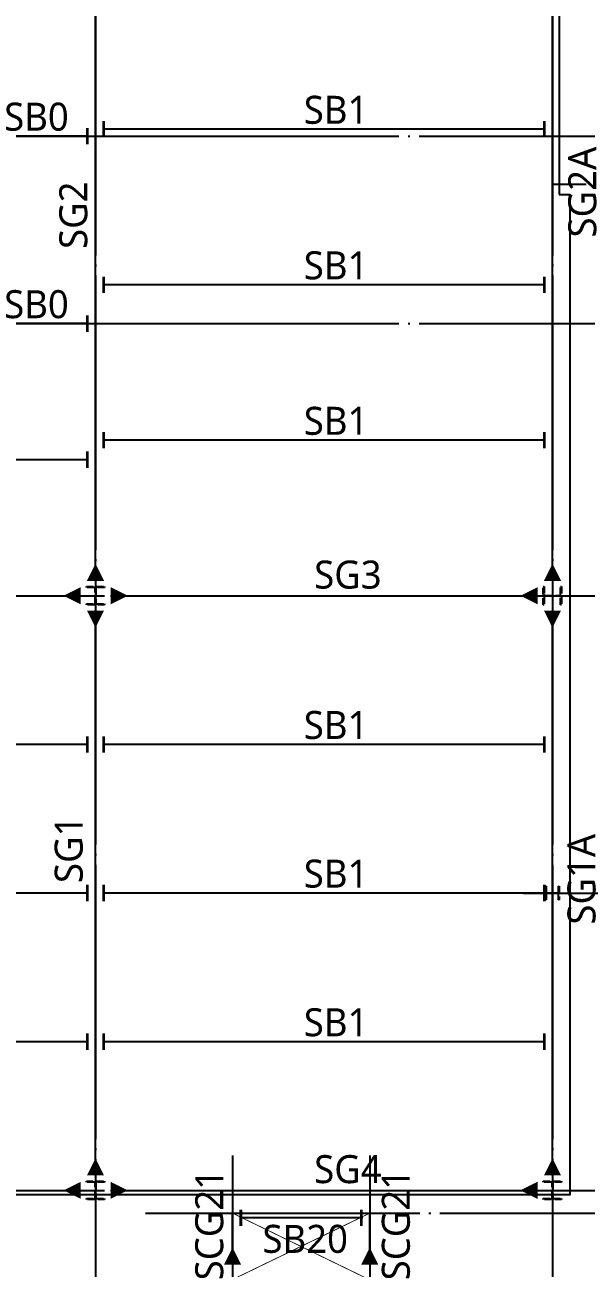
# Model space of a CAD drawing. Header units: millimetres. Extents: x -734060 to 504600, y -7739 to 118800.
# Drawn here: x 437354 to 449637, y 41199 to 68382 of the extents above; entities that cross this region are included whole.
import ezdxf

# ---------------------------------------------------------------- set-up
doc = ezdxf.new("R2010")
doc.units = ezdxf.units.MM
doc.header["$LTSCALE"] = 200
for name, pattern in [('CEN-GAUN', [32.2, 30, -1, 0.2, -1]), ('CONTINOUS', [0]), ('HIDDEN', [0.375, 0.25, -0.125]), ('PHANTOM2', [1.25, 0.625, -0.125, 0.125, -0.125, 0.125, -0.125])]:
    doc.linetypes.add(name, pattern=pattern)
doc.layers.get('DEFPOINTS').update_dxf_attribs({"color": 137})
doc.layers.add('0기존동 축열', color=137, linetype='Continuous', plot=False)
for name, color, linetype in [('CEN', 1, 'CEN-GAUN'), ('ETC', 8, 'Continuous'), ('S-STG', 4, 'Continuous'), ('Slab Line', 7, 'Continuous'), ('Z-STL-BEAM', 6, 'Continuous'), ('Z-하부구조체', 6, 'HIDDEN')]:
    doc.layers.add(name, color=color, linetype=linetype)
doc.styles.add('ROMANS', font='malgun.ttf')
doc.styles.add('휘츠', font='malgun.ttf')
doc.dimstyles.new('STL-MOM-150', dxfattribs={"dimscale": 150, "dimtxt": 3, "dimasz": 1, "dimexe": 1.25, "dimexo": 0.625, "dimgap": 1.5, "dimtad": 1, "dimtxsty": 'ROMANS', "dimblk": 'DOT_MOM', "dimcen": 0, "dimse1": 1, "dimse2": 1, "dimclrt": 2, "dimadec": 0, "dimazin": 0, "dimtfac": 1, "dimtmove": 2, "dimatfit": 3, "dimfxl": 1.25, "dimarcsym": 0})

# ---------------------------------------------------------------- blocks, each defined once
blk = doc.blocks.new('DOT_MOM')
at = {"color": 0}
blk.add_lwpolyline([(-3.5, 0, 0, 2.5, 0), (-1, 0, 2.5, 2.5, 0)], format="xyseb", dxfattribs=at)
blk = doc.blocks.new('*D250')
at = {"layer": 'DEFPOINTS', "color": 0, "transparency": 16777216}
for p in [(438900, 72725), (438900, 72725), (438900, 56075)]:
    blk.add_point(p, dxfattribs=at)
at = {"layer": 'S-STG', "lineweight": -2, "transparency": 16777216}
blk.add_line((438900, 56225), (438900, 72575), dxfattribs=at)
at = {"layer": 'S-STG', "lineweight": -2, "transparency": 16777216, "xscale": 150, "yscale": 150, "zscale": 150}
for p, rotation in [((438900, 72725), 90), ((438900, 56075), 270)]:
    blk.add_blockref('DOT_MOM', p, dxfattribs=dict(at, rotation=rotation))
at = {"layer": 'S-STG', "color": 4, "transparency": 16777216, "insert": (438418, 64220), "char_height": 875, "attachment_point": 5, "rotation": 90, "style": '휘츠'}
blk.add_mtext('{\\H0.7x;SG2}', dxfattribs=at)
blk = doc.blocks.new('*D252')
at = {"layer": 'DEFPOINTS', "color": 0, "transparency": 16777216}
for p in [(438900, 55725), (438900, 55725), (438900, 43075)]:
    blk.add_point(p, dxfattribs=at)
at = {"layer": 'S-STG', "lineweight": -2, "transparency": 16777216}
blk.add_line((438900, 43225), (438900, 55575), dxfattribs=at)
at = {"layer": 'S-STG', "lineweight": -2, "transparency": 16777216, "xscale": 150, "yscale": 150, "zscale": 150}
for p, rotation in [((438900, 55725), 90), ((438900, 43075), 270)]:
    blk.add_blockref('DOT_MOM', p, dxfattribs=dict(at, rotation=rotation))
at = {"layer": 'S-STG', "color": 4, "transparency": 16777216, "insert": (438318, 50356), "char_height": 875, "attachment_point": 5, "rotation": 90, "style": '휘츠'}
blk.add_mtext('{\\H0.7x;SG1}', dxfattribs=at)
blk = doc.blocks.new('*D254')
at = {"layer": 'DEFPOINTS', "color": 0, "transparency": 16777216}
for p in [(448900, 72725), (448900, 72725), (448900, 56075)]:
    blk.add_point(p, dxfattribs=at)
at = {"layer": 'S-STG', "lineweight": -2, "transparency": 16777216}
blk.add_line((448900, 56225), (448900, 72575), dxfattribs=at)
at = {"layer": 'S-STG', "lineweight": -2, "transparency": 16777216, "xscale": 150, "yscale": 150, "zscale": 150}
for p, rotation in [((448900, 72725), 90), ((448900, 56075), 270)]:
    blk.add_blockref('DOT_MOM', p, dxfattribs=dict(at, rotation=rotation))
at = {"layer": 'S-STG', "color": 4, "transparency": 16777216, "insert": (449556, 64727), "char_height": 875, "attachment_point": 5, "rotation": 90, "style": '휘츠'}
blk.add_mtext('{\\H0.7x;SG2A}', dxfattribs=at)
blk = doc.blocks.new('*D256')
at = {"layer": 'DEFPOINTS', "color": 0, "transparency": 16777216}
for p in [(428081, 55900), (438726, 55900), (438726, 55900)]:
    blk.add_point(p, dxfattribs=at)
at = {"layer": 'S-STG', "lineweight": -2, "transparency": 16777216}
blk.add_line((428231, 55900), (438576, 55900), dxfattribs=at)
at = {"layer": 'S-STG', "lineweight": -2, "transparency": 16777216, "xscale": 150, "yscale": 150, "zscale": 150, "rotation": 180}
blk.add_blockref('DOT_MOM', (428081, 55900), dxfattribs=at)
at = {"layer": 'S-STG', "lineweight": -2, "transparency": 16777216, "xscale": 150, "yscale": 150, "zscale": 150}
blk.add_blockref('DOT_MOM', (438726, 55900), dxfattribs=at)
at = {"layer": 'S-STG', "color": 4, "transparency": 16777216, "insert": (433124, 56359), "char_height": 875, "attachment_point": 5, "style": '휘츠'}
blk.add_mtext('{\\H0.7x;SG3}', dxfattribs=at)
blk = doc.blocks.new('*D258')
at = {"layer": 'DEFPOINTS', "color": 0, "transparency": 16777216}
for p in [(439081, 55900), (448723, 55900), (448723, 55900)]:
    blk.add_point(p, dxfattribs=at)
at = {"layer": 'S-STG', "lineweight": -2, "transparency": 16777216}
blk.add_line((439231, 55900), (448573, 55900), dxfattribs=at)
at = {"layer": 'S-STG', "lineweight": -2, "transparency": 16777216, "xscale": 150, "yscale": 150, "zscale": 150, "rotation": 180}
blk.add_blockref('DOT_MOM', (439081, 55900), dxfattribs=at)
at = {"layer": 'S-STG', "lineweight": -2, "transparency": 16777216, "xscale": 150, "yscale": 150, "zscale": 150}
blk.add_blockref('DOT_MOM', (448723, 55900), dxfattribs=at)
at = {"layer": 'S-STG', "color": 4, "transparency": 16777216, "insert": (444424, 56359), "char_height": 875, "attachment_point": 5, "style": '휘츠'}
blk.add_mtext('{\\H0.7x;SG3}', dxfattribs=at)
blk = doc.blocks.new('*D260')
at = {"layer": 'DEFPOINTS', "color": 0, "transparency": 16777216}
for p in [(439081, 42900), (448723, 42900), (448723, 42900)]:
    blk.add_point(p, dxfattribs=at)
at = {"layer": 'S-STG', "lineweight": -2, "transparency": 16777216}
blk.add_line((439231, 42900), (448573, 42900), dxfattribs=at)
at = {"layer": 'S-STG', "lineweight": -2, "transparency": 16777216, "xscale": 150, "yscale": 150, "zscale": 150, "rotation": 180}
blk.add_blockref('DOT_MOM', (439081, 42900), dxfattribs=at)
at = {"layer": 'S-STG', "lineweight": -2, "transparency": 16777216, "xscale": 150, "yscale": 150, "zscale": 150}
blk.add_blockref('DOT_MOM', (448723, 42900), dxfattribs=at)
at = {"layer": 'S-STG', "color": 4, "transparency": 16777216, "insert": (444424, 43359), "char_height": 875, "attachment_point": 5, "style": '휘츠'}
blk.add_mtext('{\\H0.7x;SG4}', dxfattribs=at)
blk = doc.blocks.new('DOT_PIN')
at = {"layer": 'Z-STL-BEAM', "ltscale": 0.4, "const_width": 0.4}
blk.add_lwpolyline([(-1.2, 1.2), (-1.2, -1.2)], dxfattribs=at)
blk = doc.blocks.new('*D266')
at = {"layer": 'DEFPOINTS', "color": 0, "ltscale": 0.4, "transparency": 16777216}
for p in [(438900, 66100), (438900, 66100), (448900, 66100)]:
    blk.add_point(p, dxfattribs=at)
at = {"layer": 'Z-STL-BEAM', "lineweight": -2, "ltscale": 0.4, "transparency": 16777216}
blk.add_line((448750, 66100), (439050, 66100), dxfattribs=at)
at = {"layer": 'Z-STL-BEAM', "lineweight": -2, "ltscale": 0.4, "transparency": 16777216, "xscale": 150, "yscale": 150, "zscale": 150, "rotation": 180}
blk.add_blockref('DOT_PIN', (438900, 66100), dxfattribs=at)
at = {"layer": 'Z-STL-BEAM', "lineweight": -2, "ltscale": 0.4, "transparency": 16777216, "xscale": 150, "yscale": 150, "zscale": 150}
blk.add_blockref('DOT_PIN', (448900, 66100), dxfattribs=at)
at = {"layer": 'Z-STL-BEAM', "color": 2, "ltscale": 0.4, "transparency": 16777216, "insert": (444165, 66521), "char_height": 875, "attachment_point": 5, "style": '휘츠'}
blk.add_mtext('{\\H0.7x;SB1}', dxfattribs=at)
blk = doc.blocks.new('*D268')
at = {"layer": 'DEFPOINTS', "color": 0, "ltscale": 0.4, "transparency": 16777216}
for p in [(438900, 62700), (438900, 62700), (448900, 62700)]:
    blk.add_point(p, dxfattribs=at)
at = {"layer": 'Z-STL-BEAM', "lineweight": -2, "ltscale": 0.4, "transparency": 16777216}
blk.add_line((448750, 62700), (439050, 62700), dxfattribs=at)
at = {"layer": 'Z-STL-BEAM', "lineweight": -2, "ltscale": 0.4, "transparency": 16777216, "xscale": 150, "yscale": 150, "zscale": 150, "rotation": 180}
blk.add_blockref('DOT_PIN', (438900, 62700), dxfattribs=at)
at = {"layer": 'Z-STL-BEAM', "lineweight": -2, "ltscale": 0.4, "transparency": 16777216, "xscale": 150, "yscale": 150, "zscale": 150}
blk.add_blockref('DOT_PIN', (448900, 62700), dxfattribs=at)
at = {"layer": 'Z-STL-BEAM', "color": 2, "ltscale": 0.4, "transparency": 16777216, "insert": (444165, 63121), "char_height": 875, "attachment_point": 5, "style": '휘츠'}
blk.add_mtext('{\\H0.7x;SB1}', dxfattribs=at)
blk = doc.blocks.new('*D270')
at = {"layer": 'DEFPOINTS', "color": 0, "ltscale": 0.4, "transparency": 16777216}
for p in [(438900, 59300), (438900, 59300), (448900, 59300)]:
    blk.add_point(p, dxfattribs=at)
at = {"layer": 'Z-STL-BEAM', "lineweight": -2, "ltscale": 0.4, "transparency": 16777216}
blk.add_line((448750, 59300), (439050, 59300), dxfattribs=at)
at = {"layer": 'Z-STL-BEAM', "lineweight": -2, "ltscale": 0.4, "transparency": 16777216, "xscale": 150, "yscale": 150, "zscale": 150, "rotation": 180}
blk.add_blockref('DOT_PIN', (438900, 59300), dxfattribs=at)
at = {"layer": 'Z-STL-BEAM', "lineweight": -2, "ltscale": 0.4, "transparency": 16777216, "xscale": 150, "yscale": 150, "zscale": 150}
blk.add_blockref('DOT_PIN', (448900, 59300), dxfattribs=at)
at = {"layer": 'Z-STL-BEAM', "color": 2, "ltscale": 0.4, "transparency": 16777216, "insert": (444165, 59721), "char_height": 875, "attachment_point": 5, "style": '휘츠'}
blk.add_mtext('{\\H0.7x;SB1}', dxfattribs=at)
blk = doc.blocks.new('*D272')
at = {"layer": 'DEFPOINTS', "color": 0, "ltscale": 0.4, "transparency": 16777216}
for p in [(436203, 65950), (436203, 65950), (438900, 65950)]:
    blk.add_point(p, dxfattribs=at)
at = {"layer": 'Z-STL-BEAM', "lineweight": -2, "ltscale": 0.4, "transparency": 16777216}
blk.add_line((438750, 65950), (436353, 65950), dxfattribs=at)
at = {"layer": 'Z-STL-BEAM', "lineweight": -2, "ltscale": 0.4, "transparency": 16777216, "xscale": 150, "yscale": 150, "zscale": 150, "rotation": 180}
blk.add_blockref('DOT_PIN', (436203, 65950), dxfattribs=at)
at = {"layer": 'Z-STL-BEAM', "lineweight": -2, "ltscale": 0.4, "transparency": 16777216, "xscale": 150, "yscale": 150, "zscale": 150}
blk.add_blockref('DOT_PIN', (438900, 65950), dxfattribs=at)
at = {"layer": 'Z-STL-BEAM', "color": 2, "ltscale": 0.4, "transparency": 16777216, "insert": (437609, 66371), "char_height": 875, "attachment_point": 5, "style": '휘츠'}
blk.add_mtext('{\\H0.7x;SB0}', dxfattribs=at)
blk = doc.blocks.new('*D274')
at = {"layer": 'DEFPOINTS', "color": 0, "ltscale": 0.4, "transparency": 16777216}
for p in [(436205, 61850), (436205, 61850), (438900, 61850)]:
    blk.add_point(p, dxfattribs=at)
at = {"layer": 'Z-STL-BEAM', "lineweight": -2, "ltscale": 0.4, "transparency": 16777216}
blk.add_line((438750, 61850), (436355, 61850), dxfattribs=at)
at = {"layer": 'Z-STL-BEAM', "lineweight": -2, "ltscale": 0.4, "transparency": 16777216, "xscale": 150, "yscale": 150, "zscale": 150, "rotation": 180}
blk.add_blockref('DOT_PIN', (436205, 61850), dxfattribs=at)
at = {"layer": 'Z-STL-BEAM', "lineweight": -2, "ltscale": 0.4, "transparency": 16777216, "xscale": 150, "yscale": 150, "zscale": 150}
blk.add_blockref('DOT_PIN', (438900, 61850), dxfattribs=at)
at = {"layer": 'Z-STL-BEAM', "color": 2, "ltscale": 0.4, "transparency": 16777216, "insert": (437609, 62271), "char_height": 875, "attachment_point": 5, "style": '휘츠'}
blk.add_mtext('{\\H0.7x;SB0}', dxfattribs=at)
blk = doc.blocks.new('*D276')
at = {"layer": 'DEFPOINTS', "color": 0, "ltscale": 0.4, "transparency": 16777216}
for p in [(438900, 52650), (438900, 52650), (448900, 52650)]:
    blk.add_point(p, dxfattribs=at)
at = {"layer": 'Z-STL-BEAM', "lineweight": -2, "ltscale": 0.4, "transparency": 16777216}
blk.add_line((448750, 52650), (439050, 52650), dxfattribs=at)
at = {"layer": 'Z-STL-BEAM', "lineweight": -2, "ltscale": 0.4, "transparency": 16777216, "xscale": 150, "yscale": 150, "zscale": 150, "rotation": 180}
blk.add_blockref('DOT_PIN', (438900, 52650), dxfattribs=at)
at = {"layer": 'Z-STL-BEAM', "lineweight": -2, "ltscale": 0.4, "transparency": 16777216, "xscale": 150, "yscale": 150, "zscale": 150}
blk.add_blockref('DOT_PIN', (448900, 52650), dxfattribs=at)
at = {"layer": 'Z-STL-BEAM', "color": 2, "ltscale": 0.4, "transparency": 16777216, "insert": (444165, 53071), "char_height": 875, "attachment_point": 5, "style": '휘츠'}
blk.add_mtext('{\\H0.7x;SB1}', dxfattribs=at)
blk = doc.blocks.new('*D278')
at = {"layer": 'DEFPOINTS', "color": 0, "ltscale": 0.4, "transparency": 16777216}
for p in [(438900, 49400), (438900, 49400), (448900, 49400)]:
    blk.add_point(p, dxfattribs=at)
at = {"layer": 'Z-STL-BEAM', "lineweight": -2, "ltscale": 0.4, "transparency": 16777216}
blk.add_line((448750, 49400), (439050, 49400), dxfattribs=at)
at = {"layer": 'Z-STL-BEAM', "lineweight": -2, "ltscale": 0.4, "transparency": 16777216, "xscale": 150, "yscale": 150, "zscale": 150, "rotation": 180}
blk.add_blockref('DOT_PIN', (438900, 49400), dxfattribs=at)
at = {"layer": 'Z-STL-BEAM', "lineweight": -2, "ltscale": 0.4, "transparency": 16777216, "xscale": 150, "yscale": 150, "zscale": 150}
blk.add_blockref('DOT_PIN', (448900, 49400), dxfattribs=at)
at = {"layer": 'Z-STL-BEAM', "color": 2, "ltscale": 0.4, "transparency": 16777216, "insert": (444165, 49821), "char_height": 875, "attachment_point": 5, "style": '휘츠'}
blk.add_mtext('{\\H0.7x;SB1}', dxfattribs=at)
blk = doc.blocks.new('*D280')
at = {"layer": 'DEFPOINTS', "color": 0, "ltscale": 0.4, "transparency": 16777216}
for p in [(438900, 46150), (438900, 46150), (448900, 46150)]:
    blk.add_point(p, dxfattribs=at)
at = {"layer": 'Z-STL-BEAM', "lineweight": -2, "ltscale": 0.4, "transparency": 16777216}
blk.add_line((448750, 46150), (439050, 46150), dxfattribs=at)
at = {"layer": 'Z-STL-BEAM', "lineweight": -2, "ltscale": 0.4, "transparency": 16777216, "xscale": 150, "yscale": 150, "zscale": 150, "rotation": 180}
blk.add_blockref('DOT_PIN', (438900, 46150), dxfattribs=at)
at = {"layer": 'Z-STL-BEAM', "lineweight": -2, "ltscale": 0.4, "transparency": 16777216, "xscale": 150, "yscale": 150, "zscale": 150}
blk.add_blockref('DOT_PIN', (448900, 46150), dxfattribs=at)
at = {"layer": 'Z-STL-BEAM', "color": 2, "ltscale": 0.4, "transparency": 16777216, "insert": (444165, 46571), "char_height": 875, "attachment_point": 5, "style": '휘츠'}
blk.add_mtext('{\\H0.7x;SB1}', dxfattribs=at)
blk = doc.blocks.new('*D282')
at = {"layer": 'DEFPOINTS', "color": 0, "ltscale": 0.4, "transparency": 16777216}
for p in [(427900, 52650), (427900, 52650), (438900, 52650)]:
    blk.add_point(p, dxfattribs=at)
at = {"layer": 'Z-STL-BEAM', "lineweight": -2, "ltscale": 0.4, "transparency": 16777216}
blk.add_line((438750, 52650), (428050, 52650), dxfattribs=at)
at = {"layer": 'Z-STL-BEAM', "lineweight": -2, "ltscale": 0.4, "transparency": 16777216, "xscale": 150, "yscale": 150, "zscale": 150, "rotation": 180}
blk.add_blockref('DOT_PIN', (427900, 52650), dxfattribs=at)
at = {"layer": 'Z-STL-BEAM', "lineweight": -2, "ltscale": 0.4, "transparency": 16777216, "xscale": 150, "yscale": 150, "zscale": 150}
blk.add_blockref('DOT_PIN', (438900, 52650), dxfattribs=at)
at = {"layer": 'Z-STL-BEAM', "color": 2, "ltscale": 0.4, "transparency": 16777216, "insert": (433165, 53071), "char_height": 875, "attachment_point": 5, "style": '휘츠'}
blk.add_mtext('{\\H0.7x;SB1A}', dxfattribs=at)
blk = doc.blocks.new('*D284')
at = {"layer": 'DEFPOINTS', "color": 0, "ltscale": 0.4, "transparency": 16777216}
for p in [(427900, 49400), (427900, 49400), (438900, 49400)]:
    blk.add_point(p, dxfattribs=at)
at = {"layer": 'Z-STL-BEAM', "lineweight": -2, "ltscale": 0.4, "transparency": 16777216}
blk.add_line((438750, 49400), (428050, 49400), dxfattribs=at)
at = {"layer": 'Z-STL-BEAM', "lineweight": -2, "ltscale": 0.4, "transparency": 16777216, "xscale": 150, "yscale": 150, "zscale": 150, "rotation": 180}
blk.add_blockref('DOT_PIN', (427900, 49400), dxfattribs=at)
at = {"layer": 'Z-STL-BEAM', "lineweight": -2, "ltscale": 0.4, "transparency": 16777216, "xscale": 150, "yscale": 150, "zscale": 150}
blk.add_blockref('DOT_PIN', (438900, 49400), dxfattribs=at)
at = {"layer": 'Z-STL-BEAM', "color": 2, "ltscale": 0.4, "transparency": 16777216, "insert": (433165, 49821), "char_height": 875, "attachment_point": 5, "style": '휘츠'}
blk.add_mtext('{\\H0.7x;SB1A}', dxfattribs=at)
blk = doc.blocks.new('*D286')
at = {"layer": 'DEFPOINTS', "color": 0, "ltscale": 0.4, "transparency": 16777216}
for p in [(427900, 46150), (427900, 46150), (438900, 46150)]:
    blk.add_point(p, dxfattribs=at)
at = {"layer": 'Z-STL-BEAM', "lineweight": -2, "ltscale": 0.4, "transparency": 16777216}
blk.add_line((438750, 46150), (428050, 46150), dxfattribs=at)
at = {"layer": 'Z-STL-BEAM', "lineweight": -2, "ltscale": 0.4, "transparency": 16777216, "xscale": 150, "yscale": 150, "zscale": 150, "rotation": 180}
blk.add_blockref('DOT_PIN', (427900, 46150), dxfattribs=at)
at = {"layer": 'Z-STL-BEAM', "lineweight": -2, "ltscale": 0.4, "transparency": 16777216, "xscale": 150, "yscale": 150, "zscale": 150}
blk.add_blockref('DOT_PIN', (438900, 46150), dxfattribs=at)
at = {"layer": 'Z-STL-BEAM', "color": 2, "ltscale": 0.4, "transparency": 16777216, "insert": (433165, 46571), "char_height": 875, "attachment_point": 5, "style": '휘츠'}
blk.add_mtext('{\\H0.7x;SB1A}', dxfattribs=at)
blk = doc.blocks.new('*D780')
at = {"layer": 'DEFPOINTS', "color": 0, "transparency": 16777216}
for p in [(448900, 55725), (448900, 55725), (448900, 43075)]:
    blk.add_point(p, dxfattribs=at)
at = {"layer": 'S-STG', "lineweight": -2, "transparency": 16777216}
blk.add_line((448900, 43225), (448900, 55575), dxfattribs=at)
at = {"layer": 'S-STG', "lineweight": -2, "transparency": 16777216, "xscale": 150, "yscale": 150, "zscale": 150}
for p, rotation in [((448900, 55725), 90), ((448900, 43075), 270)]:
    blk.add_blockref('DOT_MOM', p, dxfattribs=dict(at, rotation=rotation))
at = {"layer": 'S-STG', "color": 4, "transparency": 16777216, "insert": (449539, 49703), "char_height": 875, "attachment_point": 5, "rotation": 90, "style": '휘츠'}
blk.add_mtext('{\\H0.7x;SG1A}', dxfattribs=at)
blk = doc.blocks.new('*D810')
at = {"layer": 'DEFPOINTS', "color": 0, "transparency": 16777216}
for p in [(428081, 42900), (438726, 42900), (438726, 42900)]:
    blk.add_point(p, dxfattribs=at)
at = {"layer": 'S-STG', "lineweight": -2, "transparency": 16777216}
blk.add_line((428231, 42900), (438576, 42900), dxfattribs=at)
at = {"layer": 'S-STG', "lineweight": -2, "transparency": 16777216, "xscale": 150, "yscale": 150, "zscale": 150, "rotation": 180}
blk.add_blockref('DOT_MOM', (428081, 42900), dxfattribs=at)
at = {"layer": 'S-STG', "lineweight": -2, "transparency": 16777216, "xscale": 150, "yscale": 150, "zscale": 150}
blk.add_blockref('DOT_MOM', (438726, 42900), dxfattribs=at)
at = {"layer": 'S-STG', "color": 4, "transparency": 16777216, "insert": (433424, 42320), "char_height": 875, "attachment_point": 5, "style": '휘츠'}
blk.add_mtext('{\\H0.7x;SG4}', dxfattribs=at)
blk = doc.blocks.new('*D834')
at = {"layer": 'DEFPOINTS', "color": 0, "transparency": 16777216}
for p in [(441900, 42400), (441900, 42400), (441900, 41125)]:
    blk.add_point(p, dxfattribs=at)
at = {"layer": 'S-STG', "lineweight": -2, "transparency": 16777216}
blk.add_line((441900, 41275), (441900, 42400), dxfattribs=at)
at = {"layer": 'S-STG', "lineweight": -2, "transparency": 16777216, "xscale": 150, "yscale": 150, "zscale": 150, "rotation": 270}
blk.add_blockref('DOT_MOM', (441900, 41125), dxfattribs=at)
at = {"layer": 'S-STG', "color": 4, "transparency": 16777216, "insert": (441393, 42150), "char_height": 875, "attachment_point": 5, "rotation": 90, "style": '휘츠'}
blk.add_mtext('{\\H0.7x;SCG21}', dxfattribs=at)
blk = doc.blocks.new('_None')
blk = doc.blocks.new('*D846')
at = {"layer": 'DEFPOINTS', "color": 0, "transparency": 16777216}
for p in [(444900, 42400), (444900, 42400), (444900, 41125)]:
    blk.add_point(p, dxfattribs=at)
at = {"layer": 'S-STG', "lineweight": -2, "transparency": 16777216}
blk.add_line((444900, 41275), (444900, 42400), dxfattribs=at)
at = {"layer": 'S-STG', "lineweight": -2, "transparency": 16777216, "xscale": 150, "yscale": 150, "zscale": 150, "rotation": 270}
blk.add_blockref('DOT_MOM', (444900, 41125), dxfattribs=at)
at = {"layer": 'S-STG', "color": 4, "transparency": 16777216, "insert": (445476, 42150), "char_height": 875, "attachment_point": 5, "rotation": 90, "style": '휘츠'}
blk.add_mtext('{\\H0.7x;SCG21}', dxfattribs=at)
blk = doc.blocks.new('*D850')
at = {"layer": 'DEFPOINTS', "color": 0, "ltscale": 0.4, "transparency": 16777216}
for p in [(441900, 42300), (441900, 42300), (444900, 42300)]:
    blk.add_point(p, dxfattribs=at)
at = {"layer": 'Z-STL-BEAM', "lineweight": -2, "ltscale": 0.4, "transparency": 16777216}
blk.add_line((444750, 42300), (442050, 42300), dxfattribs=at)
at = {"layer": 'Z-STL-BEAM', "lineweight": -2, "ltscale": 0.4, "transparency": 16777216, "xscale": 150, "yscale": 150, "zscale": 150, "rotation": 180}
blk.add_blockref('DOT_PIN', (441900, 42300), dxfattribs=at)
at = {"layer": 'Z-STL-BEAM', "lineweight": -2, "ltscale": 0.4, "transparency": 16777216, "xscale": 150, "yscale": 150, "zscale": 150}
blk.add_blockref('DOT_PIN', (444900, 42300), dxfattribs=at)
at = {"layer": 'Z-STL-BEAM', "color": 2, "ltscale": 0.4, "transparency": 16777216, "insert": (443490, 41835), "char_height": 875, "attachment_point": 5, "style": '휘츠'}
blk.add_mtext('{\\H0.7x;SB20}', dxfattribs=at)
blk = doc.blocks.new('*D894')
at = {"layer": 'DEFPOINTS', "color": 0, "ltscale": 0.4, "transparency": 16777216}
for p in [(427900, 58875), (427900, 58875), (438900, 58875)]:
    blk.add_point(p, dxfattribs=at)
at = {"layer": 'Z-STL-BEAM', "lineweight": -2, "ltscale": 0.4, "transparency": 16777216}
blk.add_line((438750, 58875), (428050, 58875), dxfattribs=at)
at = {"layer": 'Z-STL-BEAM', "lineweight": -2, "ltscale": 0.4, "transparency": 16777216, "xscale": 150, "yscale": 150, "zscale": 150, "rotation": 180}
blk.add_blockref('DOT_PIN', (427900, 58875), dxfattribs=at)
at = {"layer": 'Z-STL-BEAM', "lineweight": -2, "ltscale": 0.4, "transparency": 16777216, "xscale": 150, "yscale": 150, "zscale": 150}
blk.add_blockref('DOT_PIN', (438900, 58875), dxfattribs=at)
at = {"layer": 'Z-STL-BEAM', "color": 2, "ltscale": 0.4, "transparency": 16777216, "insert": (432865, 59296), "char_height": 875, "attachment_point": 5, "style": '휘츠'}
blk.add_mtext('{\\H0.7x;SB1B}', dxfattribs=at)

msp = doc.modelspace()

# ---------------------------------------------------------------- linework, layer by layer
at = {"layer": '0기존동 축열'}
msp.add_line((448900, 64900), (449635, 64900), dxfattribs=at)
at = {"layer": 'CEN'}
for p, q in [((438900, 95100), (438900, 32900)), ((448900, 95100), (448900, 32900)), ((368700, 65950), (453900, 65950)), ((368700, 61850), (453900, 61850)), ((368700, 55900), (453900, 55900)), ((448268.113, 49400), (453900, 49400)), ((441900, 43658.751), (441900, 12243.645)), ((444900, 43658.751), (444900, 12243.645)), ((441900, 43293.824), (441900, 13164.347)), ((444900, 43293.824), (444900, 13164.347)), ((368700, 42900), (453900, 42900)), ((439997.958, 42400), (453900, 42400))]:
    msp.add_line(p, q, dxfattribs=at)
at = {"layer": 'CEN', "linetype": 'CONTINOUS'}
for p, q in [((425436.776, 65950), (440922.247, 65950)), ((425436.776, 61850), (440922.247, 61850))]:
    msp.add_line(p, q, dxfattribs=at)
at = {"layer": 'ETC', "color": 6, "linetype": 'PHANTOM2', "ltscale": 6, "const_width": 18}
for points in [[(441900, 40950), (444900, 42400)], [(444897.077, 40944.998), (441900, 42400)]]:
    msp.add_lwpolyline(points, dxfattribs=at)
at = {"layer": 'Slab Line'}
for points in [[(449050, 72750), (449050, 64670)], [(449050, 64670), (449280, 64670), (449280, 42800), (427820, 42800), (427820, 62048.287)]]:
    msp.add_lwpolyline(points, dxfattribs=at)
at = {"layer": 'Z-하부구조체', "ltscale": 3}
for points in [[(438700, 55700), (438700, 55721), (438871.5, 55721, 0.414213562), (438893.5, 55743), (438893.5, 56057, 0.414213562), (438871.5, 56079), (438700, 56079), (438700, 56100), (439100, 56100), (439100, 56079), (438928.5, 56079, 0.414213562), (438906.5, 56057), (438906.5, 55743, 0.414213562), (438928.5, 55721), (439100, 55721), (439100, 55700)], [(448700, 56100), (448721, 56100), (448721, 55928.5, 0.414213562), (448743, 55906.5), (449057, 55906.5, 0.414213562), (449079, 55928.5), (449079, 56100), (449100, 56100), (449100, 55700), (449079, 55700), (449079, 55871.5, 0.414213562), (449057, 55893.5), (448743, 55893.5, 0.414213562), (448721, 55871.5), (448721, 55700), (448700, 55700)], [(448750, 49550), (448765, 49550), (448765, 49423, 0.414213562), (448783, 49405), (449017, 49405, 0.414213562), (449035, 49423), (449035, 49550), (449050, 49550), (449050, 49250), (449035, 49250), (449035, 49377, 0.414213562), (449017, 49395), (448783, 49395, 0.414213562), (448765, 49377), (448765, 49250), (448750, 49250)], [(438700, 42700), (438700, 42721), (438871.5, 42721, 0.414213562), (438893.5, 42743), (438893.5, 43057, 0.414213562), (438871.5, 43079), (438700, 43079), (438700, 43100), (439100, 43100), (439100, 43079), (438928.5, 43079, 0.414213562), (438906.5, 43057), (438906.5, 42743, 0.414213562), (438928.5, 42721), (439100, 42721), (439100, 42700)], [(448700, 42700), (448700, 42721), (448871.5, 42721, 0.414213562), (448893.5, 42743), (448893.5, 43057, 0.414213562), (448871.5, 43079), (448700, 43079), (448700, 43100), (449100, 43100), (449100, 43079), (448928.5, 43079, 0.414213562), (448906.5, 43057), (448906.5, 42743, 0.414213562), (448928.5, 42721), (449100, 42721), (449100, 42700)]]:
    msp.add_lwpolyline(points, format="xyb", close=True, dxfattribs=at)

# ---------------------------------------------------------------- dimensions: what is measured, and where the dimension line sits
at = {"layer": 'S-STG'}
for base, p1, p2, text, override, picture, middle in [((438900, 72725), (438900, 56075), (438900, 72725), '{\\H0.7x;SG2}', {"dimscale": 0, "dimtxt": 875, "dimasz": 150, "dimexe": 156.25, "dimexo": 78.125, "dimgap": 75, "dimtxsty": '휘츠', "dimcen": 0, "dimclrd": 256, "dimclrt": 4, "dimtix": 0, "dimtofl": 1, "dimtmove": 1, "dimatfit": 1}, '*D250', (438418, 64220.396)), ((448900, 72725), (448900, 56075), (448900, 72725), '{\\H0.7x;SG2A}', {"dimscale": 0, "dimtxt": 875, "dimasz": 150, "dimexe": 156.25, "dimexo": 78.125, "dimgap": 75, "dimtxsty": '휘츠', "dimcen": 0, "dimclrd": 256, "dimclrt": 4, "dimtix": 0, "dimtofl": 1, "dimtmove": 1, "dimatfit": 1}, '*D254', (449556.16, 64726.552)), ((438900, 55725), (438900, 43075), (438900, 55725), '{\\H0.7x;SG1}', {"dimscale": 0, "dimtxt": 875, "dimasz": 150, "dimexe": 156.25, "dimexo": 78.125, "dimgap": 75, "dimtxsty": '휘츠', "dimcen": 0, "dimclrd": 256, "dimclrt": 4, "dimtix": 0, "dimtofl": 1, "dimtmove": 1, "dimatfit": 1}, '*D252', (438318, 50355.502)), ((448900, 55725), (448900, 43075), (448900, 55725), '{\\H0.7x;SG1A}', {"dimscale": 0, "dimtxt": 875, "dimasz": 150, "dimexe": 156.25, "dimexo": 78.125, "dimgap": 75, "dimtxsty": '휘츠', "dimcen": 0, "dimclrd": 256, "dimclrt": 4, "dimtix": 0, "dimtofl": 1, "dimtmove": 1, "dimatfit": 1}, '*D780', (449539.277, 49702.848)), ((441900, 42400), (441900, 41125), (441900, 42400), '{\\H0.7x;SCG21}', {"dimscale": 0, "dimtxt": 875, "dimasz": 150, "dimexe": 156.25, "dimexo": 78.125, "dimgap": 75, "dimtxsty": '휘츠', "dimblk1": 'DOT_MOM', "dimblk2": 'None', "dimsah": 1, "dimclrd": 256, "dimclrt": 4, "dimtix": 0, "dimtofl": 1, "dimtmove": 1, "dimatfit": 1}, '*D834', (441392.949, 42149.824)), ((444900, 42400), (444900, 41125), (444900, 42400), '{\\H0.7x;SCG21}', {"dimscale": 0, "dimtxt": 875, "dimasz": 150, "dimexe": 156.25, "dimexo": 78.125, "dimgap": 75, "dimtxsty": '휘츠', "dimblk1": 'DOT_MOM', "dimblk2": 'None', "dimsah": 1, "dimclrd": 256, "dimclrt": 4, "dimtix": 0, "dimtofl": 1, "dimtmove": 1, "dimatfit": 1}, '*D846', (445475.673, 42149.824))]:
    dim = msp.add_linear_dim(base=base, p1=p1, p2=p2, angle=90, text=text, dimstyle='STL-MOM-150', override=override, dxfattribs=at)
    dim.commit()
    dim.dimension.update_dxf_attribs({"geometry": picture, "text_midpoint": middle, "dimtype": 160})
for base, p1, p2, text, picture, middle in [((438726.262, 55900), (428080.801, 55900), (438726.262, 55900), '{\\H0.7x;SG3}', '*D256', (433123.67, 56358.614)), ((448722.793, 55900), (439080.801, 55900), (448722.793, 55900), '{\\H0.7x;SG3}', '*D258', (444423.67, 56358.614)), ((448722.793, 42900), (439080.801, 42900), (448722.793, 42900), '{\\H0.7x;SG4}', '*D260', (444423.67, 43358.614)), ((438726.262, 42900), (428080.801, 42900), (438726.262, 42900), '{\\H0.7x;SG4}', '*D810', (433423.67, 42319.536))]:
    dim = msp.add_linear_dim(base=base, p1=p1, p2=p2, text=text, dimstyle='STL-MOM-150', override={"dimscale": 0, "dimtxt": 875, "dimasz": 150, "dimexe": 156.25, "dimexo": 78.125, "dimgap": 75, "dimtxsty": '휘츠', "dimcen": 0, "dimclrd": 256, "dimclrt": 4, "dimtix": 0, "dimtofl": 1, "dimtmove": 1, "dimatfit": 1}, dxfattribs=at)
    dim.commit()
    dim.dimension.update_dxf_attribs({"geometry": picture, "text_midpoint": middle, "dimtype": 160})
at = {"layer": 'Z-STL-BEAM', "ltscale": 0.4}
for base, p1, p2, text, picture, middle in [((436203.268, 65950), (438900, 65950), (436203.268, 65950), '{\\H0.7x;SB0}', '*D272', (437608.608, 66370.636)), ((438900, 66100), (448900, 66100), (438900, 66100), '{\\H0.7x;SB1}', '*D266', (444164.784, 66520.636)), ((438900, 62700), (448900, 62700), (438900, 62700), '{\\H0.7x;SB1}', '*D268', (444164.784, 63120.636)), ((436204.58, 61850), (438900, 61850), (436204.58, 61850), '{\\H0.7x;SB0}', '*D274', (437608.608, 62270.636)), ((438900, 59300), (448900, 59300), (438900, 59300), '{\\H0.7x;SB1}', '*D270', (444164.784, 59720.636)), ((427900, 58875), (438900, 58875), (427900, 58875), '{\\H0.7x;SB1B}', '*D894', (432864.784, 59295.636)), ((427900, 52650), (438900, 52650), (427900, 52650), '{\\H0.7x;SB1A}', '*D282', (433164.784, 53070.636)), ((438900, 52650), (448900, 52650), (438900, 52650), '{\\H0.7x;SB1}', '*D276', (444164.784, 53070.636)), ((427900, 49400), (438900, 49400), (427900, 49400), '{\\H0.7x;SB1A}', '*D284', (433164.784, 49820.636)), ((438900, 49400), (448900, 49400), (438900, 49400), '{\\H0.7x;SB1}', '*D278', (444164.784, 49820.636)), ((427900, 46150), (438900, 46150), (427900, 46150), '{\\H0.7x;SB1A}', '*D286', (433164.784, 46570.636)), ((438900, 46150), (448900, 46150), (438900, 46150), '{\\H0.7x;SB1}', '*D280', (444164.784, 46570.636)), ((441900, 42300), (444900, 42300), (441900, 42300), '{\\H0.7x;SB20}', '*D850', (443490.007, 41834.549))]:
    dim = msp.add_linear_dim(base=base, p1=p1, p2=p2, angle=180, text=text, dimstyle='STL-MOM-150', override={"dimscale": 0, "dimtxt": 875, "dimasz": 150, "dimexe": 156.25, "dimexo": 78.125, "dimgap": 75, "dimtxsty": '휘츠', "dimblk1": 'DOT_PIN', "dimblk2": 'DOT_PIN', "dimsah": 1, "dimcen": 0, "dimclrd": 256, "dimtix": 0, "dimtofl": 1, "dimtmove": 1, "dimatfit": 1}, dxfattribs=at)
    dim.commit()
    dim.dimension.update_dxf_attribs({"geometry": picture, "text_midpoint": middle, "dimtype": 160})

doc.saveas('drawing.dxf')
